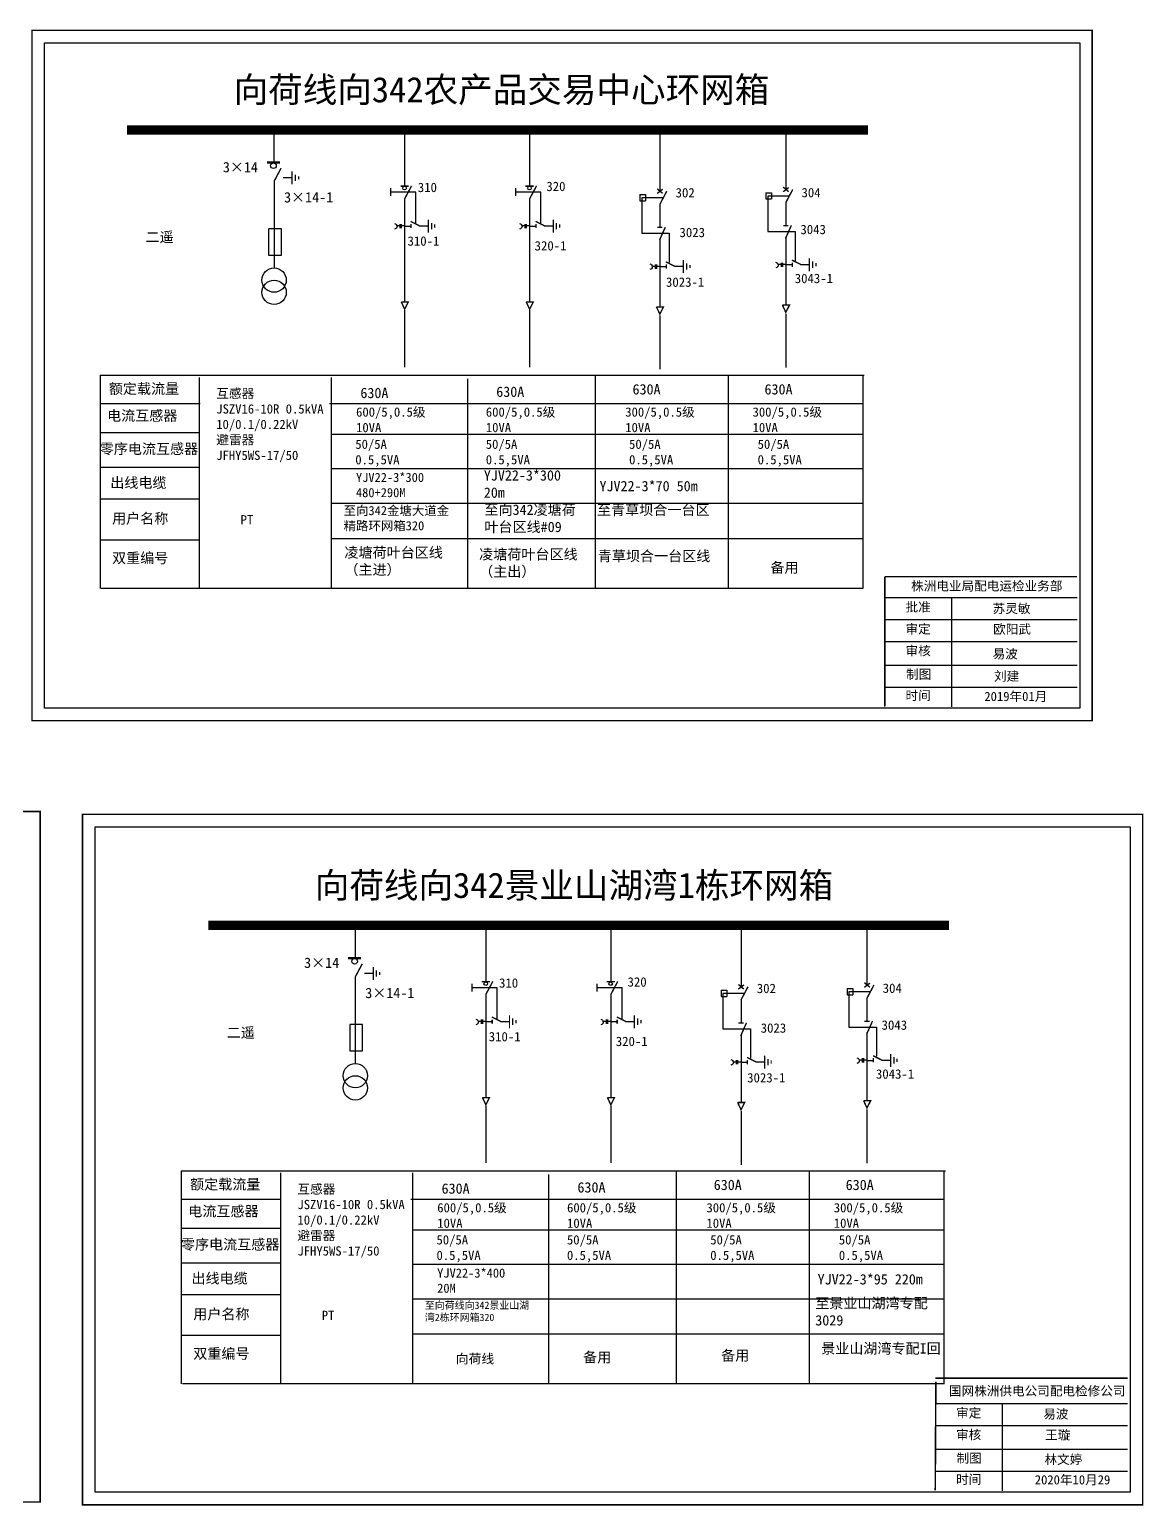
# Model space of a CAD drawing. Extents: x 6 to 548, y -578 to -125.
# Drawn here: x 416.5 to 548.4, y -489.7 to -315 of the extents above; entities that cross this region are included whole.
import ezdxf

# ---------------------------------------------------------------- set-up
doc = ezdxf.new("R2010")
doc.units = 0
doc.header["$LTSCALE"] = 0.774411
doc.linetypes.add('ACAD_ISO02W100', pattern=[15, 12, -3])
doc.linetypes.add('CENTER', pattern=[50.8, 31.75, -6.35, 6.35, -6.35])
doc.layers.get('0').update_dxf_attribs({"linetype": 'CONTINUOUS'})
doc.layers.get('DEFPOINTS').update_dxf_attribs({"linetype": 'CONTINUOUS'})
doc.layers.add('2', color=7, linetype='CONTINUOUS')
doc.styles.add('hztxt_txtstyle_0.00_0_0', font='', dxfattribs={"bigfont": 'hztxt.shx'})
doc.styles.add('hztxt_txtstyle_1.08_0_0', font='', dxfattribs={"height": 1.076522, "bigfont": 'hztxt.shx'})
doc.styles.add('hztxt_txtstyle_2.70_0_0', font='simkai.ttf', dxfattribs={"height": 2.7})
doc.styles.add('KaiTi_GB2312_txtstyle_1.09_0_0', font='simkai_0.ttf', dxfattribs={"height": 1.0944})
doc.styles.add('字体', font='simkai_0.ttf', dxfattribs={"height": 2.5})
doc.styles.get('hztxt_txtstyle_0.00_0_0').set_extended_font_data('hztxt')
doc.styles.get('hztxt_txtstyle_1.08_0_0').set_extended_font_data('hztxt')

# ---------------------------------------------------------------- blocks, each defined once
blk = doc.blocks.new('JD')
for points in [[(-2, 0.2), (-2, -0.2), (2, 0.2), (2, -0.2)], [(1, -1.2), (1, -0.8), (-1, -1.2), (-1, -0.8)], [(-0.5, -1.8), (-0.5, -2.2), (0.5, -1.8), (0.5, -2.2)]]:
    blk.add_trace(points)

msp = doc.modelspace()

# ---------------------------------------------------------------- linework, layer by layer
at = {"color": 0}
for p, q in [((445.47, -327.08), (445.47, -330.7)), ((460.93, -326.79), (460.93, -333.52)), ((475.72, -326.79), (475.72, -333.52)), ((491.14, -327.1), (491.14, -334.16)), ((506.05, -326.89), (506.05, -333.95)), ((445.48, -332.94), (445.48, -343.2)), ((446.57, -332.53), (447.6, -332.53)), ((460.93, -335.02), (460.93, -347.23)), ((475.72, -335.02), (475.72, -347.23)), ((488.79, -334.54), (489.45, -334.54)), ((488.79, -334.54), (488.79, -335.27)), ((488.79, -335.27), (489.45, -335.27)), ((489.45, -334.54), (489.45, -335.27)), ((503.7, -334.33), (504.36, -334.33)), ((503.7, -334.33), (503.7, -335.06)), ((503.7, -335.06), (504.36, -335.06)), ((504.36, -334.33), (504.36, -335.06)), ((491.14, -335.66), (491.14, -338.38)), ((506.05, -335.45), (506.05, -338.17)), ((460.93, -338.26), (461.69, -338.26)), ((462.69, -338.24), (463.72, -338.24)), ((475.72, -338.26), (476.48, -338.26)), ((477.47, -338.24), (478.51, -338.24)), ((491.14, -339.74), (491.14, -347.78)), ((506.05, -339.53), (506.05, -347.57)), ((491.14, -343.04), (491.9, -343.04)), ((492.89, -343.02), (493.92, -343.02)), ((506.05, -342.83), (506.81, -342.83)), ((507.8, -342.81), (508.84, -342.81)), ((436.73, -359.29), (424.96, -359.29)), ((436.69, -362.75), (424.91, -362.75)), ((436.69, -366.84), (424.91, -366.84)), ((436.64, -370.57), (424.87, -370.57)), ((436.69, -375.42), (424.91, -375.42)), ((455.08, -421.23), (455.08, -424.85)), ((470.54, -420.95), (470.54, -427.67)), ((485.33, -420.95), (485.33, -427.67)), ((500.75, -421.25), (500.75, -428.31)), ((515.66, -421.05), (515.66, -428.1)), ((455.09, -427.09), (455.09, -437.35)), ((456.18, -426.68), (457.21, -426.68)), ((470.54, -429.17), (470.54, -441.38)), ((485.33, -429.17), (485.33, -441.38)), ((498.4, -428.69), (499.06, -428.69)), ((498.4, -428.69), (498.4, -429.42)), ((498.4, -429.42), (499.06, -429.42)), ((499.06, -428.69), (499.06, -429.42)), ((513.31, -428.48), (513.97, -428.48)), ((513.31, -428.48), (513.31, -429.22)), ((513.31, -429.22), (513.97, -429.22)), ((513.97, -428.48), (513.97, -429.22)), ((515.66, -429.6), (515.66, -432.32)), ((500.75, -429.81), (500.75, -432.53)), ((470.54, -432.41), (471.3, -432.41)), ((472.3, -432.39), (473.33, -432.39)), ((485.33, -432.41), (486.09, -432.41)), ((487.08, -432.39), (488.12, -432.39)), ((500.75, -433.89), (500.75, -441.93)), ((515.66, -433.69), (515.66, -441.72)), ((500.75, -437.19), (501.51, -437.19)), ((502.5, -437.17), (503.53, -437.17)), ((515.66, -436.99), (516.42, -436.99)), ((517.41, -436.96), (518.45, -436.96)), ((446.34, -453.44), (434.57, -453.44)), ((446.3, -456.9), (434.52, -456.9)), ((446.3, -460.99), (434.52, -460.99)), ((446.25, -464.72), (434.48, -464.72)), ((446.3, -469.57), (434.52, -469.57))]:
    msp.add_line(p, q, dxfattribs=at)
at = {"color": 0, "linetype": 'ACAD_ISO02W100'}
for p, q in [((491.47, -334.92), (489, -334.92)), ((489, -334.92), (489, -339.11)), ((506.38, -334.72), (503.91, -334.72)), ((503.91, -334.72), (503.91, -338.91)), ((489, -339.11), (492.25, -339.11)), ((492.25, -339.11), (492.25, -342.57)), ((503.91, -338.91), (507.16, -338.91)), ((507.16, -338.91), (507.16, -342.36)), ((501.08, -429.07), (498.61, -429.07)), ((498.61, -429.07), (498.61, -433.27)), ((515.99, -428.87), (513.52, -428.87)), ((513.52, -428.87), (513.52, -433.06)), ((513.52, -433.06), (516.77, -433.06)), ((516.77, -433.06), (516.77, -436.51)), ((498.61, -433.27), (501.86, -433.27)), ((501.86, -433.27), (501.86, -436.72))]:
    msp.add_line(p, q, dxfattribs=at)
at = {"color": 0, "linetype": 'CENTER'}
for p, q in [((460.94, -348.21), (460.94, -354.96)), ((475.73, -348.21), (475.73, -354.96)), ((491.14, -348.86), (491.14, -355.2)), ((506.05, -348.65), (506.05, -354.99)), ((470.55, -442.37), (470.55, -449.12)), ((485.34, -442.37), (485.34, -449.12)), ((500.75, -443.01), (500.75, -449.35)), ((515.66, -442.8), (515.66, -449.14))]:
    msp.add_line(p, q, dxfattribs=at)
at = {"color": 0, "linetype": 'Continuous'}
for p, q in [((424.89, -355.9), (515.33, -355.9)), ((424.93, -381.14), (424.93, -355.9)), ((436.63, -356.17), (436.63, -381.13)), ((452.25, -356.17), (452.25, -381.13)), ((483.48, -355.95), (483.48, -381.13)), ((499.21, -355.95), (499.21, -381.13)), ((515.15, -355.97), (515.15, -381.15)), ((468.36, -356.34), (468.36, -381.12)), ((452.06, -359.27), (515.15, -359.27)), ((452.25, -362.9), (515.15, -362.9)), ((452.25, -366.95), (515.15, -366.95)), ((452.25, -371.05), (515.15, -371.05)), ((452.25, -375.22), (515.15, -375.22)), ((515.15, -381.14), (425.02, -381.14)), ((517.78, -382.22), (540.53, -382.22)), ((525.67, -382.22), (525.67, -395.16)), ((517.78, -384.82), (540.53, -384.82)), ((517.78, -387.41), (540.53, -387.41)), ((517.78, -390.24), (540.53, -390.24)), ((517.78, -392.83), (540.53, -392.83)), ((434.5, -450.05), (524.94, -450.05)), ((434.54, -475.29), (434.54, -450.05)), ((446.24, -450.32), (446.24, -475.28)), ((461.86, -450.32), (461.86, -475.28)), ((477.97, -450.49), (477.97, -475.27)), ((493.09, -450.1), (493.09, -475.28)), ((508.82, -450.1), (508.82, -475.28)), ((524.76, -450.12), (524.76, -475.3)), ((461.67, -453.42), (524.76, -453.42)), ((461.86, -457.05), (524.76, -457.05)), ((461.86, -461.1), (524.76, -461.1)), ((461.86, -465.2), (524.76, -465.2)), ((461.86, -469.37), (524.76, -469.37)), ((524.76, -475.29), (434.63, -475.29)), ((523.75, -477.6), (546.5, -477.6)), ((531.67, -477.55), (531.65, -487.93)), ((523.75, -480.19), (546.5, -480.19)), ((523.75, -483.01), (546.5, -483.01)), ((523.75, -485.61), (546.5, -485.61))]:
    msp.add_line(p, q, dxfattribs=at)
at = {"color": 0, "linetype": 'Continuous', "const_width": 0.182}
for points in [[(416.83, -315.1), (542.32, -315.1), (542.32, -396.8), (416.83, -396.8)], [(292.33, -407.55), (417.81, -407.55), (417.81, -489.26), (292.33, -489.26)], [(422.81, -407.87), (548.29, -407.87), (548.29, -489.58), (422.81, -489.58)]]:
    msp.add_lwpolyline(points, close=True, dxfattribs=at)
at = {"color": 0, "linetype": 'Continuous'}
for points in [[(418.31, -316.57), (540.84, -316.57), (540.84, -395.32), (418.31, -395.32)], [(424.29, -409.35), (546.82, -409.35), (546.82, -488.1), (424.29, -488.1)]]:
    msp.add_lwpolyline(points, close=True, dxfattribs=at)
at = {"color": 0}
for points, const_width in [([(428.09, -326.88), (515.77, -326.88)], 1.1), ([(444.64, -330.75), (446.18, -330.75)], 0.261), ([(445.48, -332.98), (446.31, -331.42)], 0.165), ([(460.45, -333.54), (461.42, -333.54)], 0.165), ([(460.93, -335.06), (461.76, -333.5)], 0.165), ([(475.24, -333.54), (476.21, -333.54)], 0.165), ([(475.72, -335.06), (476.55, -333.5)], 0.165), ([(505.74, -333.65), (506.39, -334.19)], 0.165), ([(490.82, -334.41), (491.49, -333.9)], 0.165), ([(490.83, -333.86), (491.47, -334.39)], 0.165), ([(491.14, -335.7), (491.96, -334.14)], 0.165), ([(505.74, -334.2), (506.4, -333.7)], 0.165), ([(506.05, -335.49), (506.87, -333.93)], 0.165), ([(461.65, -337.71), (462.75, -338.26)], 0.165), ([(461.69, -338), (461.69, -338.51)], 0.165), ([(476.44, -337.71), (477.54, -338.26)], 0.165), ([(476.48, -338), (476.48, -338.51)], 0.165), ([(490.84, -338.42), (491.45, -338.42)], 0.165), ([(491.1, -339.94), (491.79, -338.39)], 0.165), ([(505.75, -338.22), (506.36, -338.22)], 0.165), ([(506.01, -339.74), (506.71, -338.18)], 0.165), ([(506.77, -342.29), (507.86, -342.83)], 0.165), ([(491.85, -342.49), (492.95, -343.04)], 0.165), ([(491.9, -342.79), (491.9, -343.3)], 0.165), ([(506.81, -342.58), (506.81, -343.09)], 0.165), ([(460.53, -347.25), (461.37, -347.25), (460.94, -348.1), (460.54, -347.24)], 0.165), ([(475.32, -347.25), (476.16, -347.25), (475.73, -348.1), (475.33, -347.24)], 0.165), ([(505.64, -347.62), (506.48, -347.62), (506.05, -348.47), (505.65, -347.61)], 0.165), ([(490.73, -347.83), (491.57, -347.83), (491.14, -348.68), (490.74, -347.82)], 0.165), ([(437.7, -421.03), (525.38, -421.03)], 1.1), ([(454.25, -424.9), (455.79, -424.9)], 0.261), ([(455.09, -427.13), (455.92, -425.57)], 0.165), ([(470.06, -427.69), (471.03, -427.69)], 0.165), ([(470.54, -429.21), (471.37, -427.65)], 0.165), ([(484.85, -427.69), (485.82, -427.69)], 0.165), ([(485.33, -429.21), (486.16, -427.65)], 0.165), ([(515.34, -428.35), (516.01, -427.85)], 0.165), ([(515.35, -427.8), (516, -428.34)], 0.165), ([(500.43, -428.56), (501.1, -428.06)], 0.165), ([(500.44, -428.01), (501.08, -428.55)], 0.165), ([(500.75, -429.85), (501.57, -428.29)], 0.165), ([(515.66, -429.64), (516.48, -428.08)], 0.165), ([(471.26, -431.86), (472.36, -432.41)], 0.165), ([(471.3, -432.16), (471.3, -432.66)], 0.165), ([(486.05, -431.86), (487.15, -432.41)], 0.165), ([(486.09, -432.16), (486.09, -432.66)], 0.165), ([(500.45, -432.58), (501.06, -432.58)], 0.165), ([(500.71, -434.1), (501.4, -432.54)], 0.165), ([(515.36, -432.37), (515.97, -432.37)], 0.165), ([(515.62, -433.89), (516.32, -432.33)], 0.165), ([(501.46, -436.65), (502.56, -437.19)], 0.165), ([(516.38, -436.44), (517.47, -436.99)], 0.165), ([(516.42, -436.73), (516.42, -437.24)], 0.165), ([(501.51, -436.94), (501.51, -437.45)], 0.165), ([(470.14, -441.4), (470.98, -441.4), (470.55, -442.25), (470.15, -441.39)], 0.165), ([(484.93, -441.4), (485.77, -441.4), (485.34, -442.25), (484.94, -441.39)], 0.165), ([(500.34, -441.98), (501.18, -441.98), (500.75, -442.83), (500.35, -441.97)], 0.165), ([(515.25, -441.77), (516.09, -441.77), (515.66, -442.62), (515.26, -441.76)], 0.165)]:
    msp.add_lwpolyline(points, dxfattribs=dict(at, const_width=const_width))
for points in [[(459.27, -333.79), (459.27, -334.7)], [(474.06, -333.79), (474.06, -334.7)], [(444.83, -338.62), (444.83, -341.7), (446.35, -341.7), (446.35, -338.59), (444.83, -338.59)], [(460.38, -338.25), (460.03, -338.25)], [(460.38, -338.02), (460.38, -338.52)], [(460.53, -338.02), (460.53, -338.52)], [(460.93, -338.25), (460.53, -338.25)], [(475.17, -338.25), (474.82, -338.25)], [(475.17, -338.02), (475.17, -338.52)], [(475.32, -338.02), (475.32, -338.52)], [(475.72, -338.25), (475.32, -338.25)], [(490.58, -343.04), (490.23, -343.04)], [(490.58, -342.8), (490.58, -343.31)], [(490.74, -342.8), (490.74, -343.31)], [(491.13, -343.04), (490.74, -343.04)], [(505.49, -342.83), (505.15, -342.83)], [(505.49, -342.6), (505.49, -343.1)], [(505.65, -342.6), (505.65, -343.1)], [(506.05, -342.83), (505.65, -342.83)], [(468.88, -427.94), (468.88, -428.86)], [(483.67, -427.94), (483.67, -428.86)], [(454.44, -432.77), (454.44, -435.85), (455.96, -435.85), (455.96, -432.74), (454.44, -432.74)], [(469.99, -432.4), (469.64, -432.4)], [(469.99, -432.17), (469.99, -432.67)], [(470.14, -432.17), (470.14, -432.67)], [(470.54, -432.4), (470.14, -432.4)], [(484.78, -432.4), (484.43, -432.4)], [(484.78, -432.17), (484.78, -432.67)], [(484.93, -432.17), (484.93, -432.67)], [(485.33, -432.4), (484.93, -432.4)], [(500.19, -437.19), (499.84, -437.19)], [(500.19, -436.96), (500.19, -437.46)], [(500.35, -436.96), (500.35, -437.46)], [(500.74, -437.19), (500.35, -437.19)], [(515.1, -436.98), (514.76, -436.98)], [(515.1, -436.75), (515.1, -437.25)], [(515.26, -436.75), (515.26, -437.25)], [(515.66, -436.98), (515.26, -436.98)]]:
    msp.add_lwpolyline(points, dxfattribs=at)
at = {"color": 0, "linetype": 'ACAD_ISO02W100'}
for points in [[(462.28, -338), (462.28, -334.25), (459.27, -334.25)], [(477.07, -338), (477.07, -334.25), (474.06, -334.25)], [(471.89, -432.15), (471.89, -428.4), (468.88, -428.4)], [(486.68, -432.15), (486.68, -428.4), (483.67, -428.4)]]:
    msp.add_lwpolyline(points, dxfattribs=at)
at = {"color": 0}
for points in [[(459.74, -337.97, -0.877934), (459.75, -338.64)], [(474.53, -337.97, -0.877934), (474.54, -338.64)], [(489.94, -342.75, -0.877934), (489.95, -343.42)], [(504.85, -342.54, -0.877934), (504.86, -343.21)], [(469.35, -432.12, -0.877934), (469.36, -432.79)], [(484.14, -432.12, -0.877934), (484.15, -432.79)], [(499.55, -436.9, -0.877934), (499.56, -437.57)], [(514.46, -436.7, -0.877934), (514.47, -437.36)]]:
    msp.add_lwpolyline(points, format="xyb", dxfattribs=at)
at = {"color": 0, "linetype": 'Continuous', "const_width": 0.182}
for points in [[(517.78, -379.75), (517.76, -395.12)], [(517.78, -379.75), (540.53, -379.75)], [(523.81, -475), (523.74, -487.89)], [(523.75, -474.59), (546.5, -474.59)]]:
    msp.add_lwpolyline(points, dxfattribs=at)
at = {"color": 0}
for centre, radius in [((445.41, -331.12), 0.335), ((460.93, -333.77), 0.211), ((475.72, -333.77), 0.211), ((455.02, -425.27), 0.335), ((470.54, -427.92), 0.211), ((485.33, -427.92), 0.211)]:
    msp.add_circle(centre, radius, dxfattribs=at)
at = {"layer": '2', "color": 0}
for centre in [(445.49, -344.66), (445.49, -346.1), (455.1, -438.81), (455.1, -440.25)]:
    msp.add_circle(centre, 1.44, dxfattribs=at)

# ---------------------------------------------------------------- block references
at = {"color": 0, "xscale": 0.3844120780053686, "yscale": 0.3844120780053686, "zscale": 0.3844120780054647, "rotation": 90}
for p in [(447.62, -332.56), (463.74, -338.27), (478.52, -338.27), (493.94, -343.05), (508.85, -342.84), (457.22, -426.71), (473.35, -432.42), (488.13, -432.42), (503.55, -437.2), (518.46, -436.99)]:
    msp.add_blockref('JD', p, dxfattribs=at)

# ---------------------------------------------------------------- texts
at = {"color": 0, "linetype": 'Continuous', "style": 'hztxt_txtstyle_2.70_0_0'}
for s, height, p in [('3×14', 1.22, (439.43, -331.9)), ('310', 1.109, (462.5, -334.24)), ('320', 1.109, (477.71, -334.12)), ('3×14-1', 1.22, (446.67, -335.47)), ('302', 1.109, (493.01, -334.87)), ('304', 1.109, (507.91, -334.86)), ('3023', 1.109, (493.47, -339.57)), ('3043', 1.109, (507.78, -339.22)), ('310-1', 1.109, (461.28, -340.59)), ('320-1', 1.109, (476.32, -341.15)), ('3043-1', 1.109, (507.11, -345.01)), ('3023-1', 1.109, (491.87, -345.45)), ('3×14', 1.22, (449.04, -426.05)), ('310', 1.109, (472.11, -428.39)), ('320', 1.109, (487.32, -428.27)), ('304', 1.109, (517.52, -429.01)), ('3×14-1', 1.22, (456.28, -429.63)), ('302', 1.109, (502.62, -429.03)), ('3023', 1.109, (503.08, -433.72)), ('3043', 1.109, (517.39, -433.37)), ('310-1', 1.109, (470.89, -434.74)), ('320-1', 1.109, (485.93, -435.3)), ('3043-1', 1.109, (516.72, -439.16)), ('3023-1', 1.109, (501.48, -439.6))]:
    msp.add_text(s, height=height, dxfattribs=at).set_placement(p)
at = {"color": 0, "linetype": 'Continuous', "attachment_point": 1}
for s, insert, char_height, width, style in [('{\\fSimSun|b0|i0|c134|p2;向荷线向342农产品交易中心环网箱}', (440.69, -320.62), 3, 85.7498, '字体'), ('{\\fSimSun|b0|i0|c134|p2;二遥}', (430.27, -338.95), 1.2204, 19.6738, 'hztxt_txtstyle_2.70_0_0'), ('{\\fSimSun|b0|i0|c134|p2;额定载流量}', (425.93, -356.9), 1.2204, 19.6738, 'hztxt_txtstyle_2.70_0_0'), ('\\A1;{\\fSimSun|b0|i0|c134|p2;互感器\\PJSZV16-10R 0.5kVA\\P10/0.1/0.22kV\\P避雷器\\PJFHY5WS-17/50}', (438.64, -357.52), 1.0983, 20.2524, 'hztxt_txtstyle_2.70_0_0'), ('{\\fSimSun|b0|i0|c134|p2;630A}', (455.7, -357.4), 1.2204, 19.6738, 'hztxt_txtstyle_2.70_0_0'), ('{\\fSimSun|b0|i0|c134|p2;630A}', (471.78, -357.26), 1.2204, 19.6738, 'hztxt_txtstyle_2.70_0_0'), ('{\\fSimSun|b0|i0|c134|p2;630A}', (487.91, -356.97), 1.2204, 19.6738, 'hztxt_txtstyle_2.70_0_0'), ('{\\fSimSun|b0|i0|c134|p2;630A}', (503.53, -356.97), 1.2204, 19.6738, 'hztxt_txtstyle_2.70_0_0'), ('\\A1;{\\fSimSun|b0|i0|c134|p2;600/5,0.5级\\P10VA}', (455.19, -359.72), 1.0983, 20.2524, 'hztxt_txtstyle_2.70_0_0'), ('\\A1;{\\fSimSun|b0|i0|c134|p2;600/5,0.5级\\P10VA}', (470.55, -359.72), 1.0983, 20.2524, 'hztxt_txtstyle_2.70_0_0'), ('\\A1;{\\fSimSun|b0|i0|c134|p2;300/5,0.5级\\P10VA}', (487.05, -359.72), 1.0983, 20.2524, 'hztxt_txtstyle_2.70_0_0'), ('\\A1;{\\fSimSun|b0|i0|c134|p2;300/5,0.5级\\P10VA}', (502.12, -359.72), 1.0983, 20.2524, 'hztxt_txtstyle_2.70_0_0'), ('{\\fSimSun|b0|i0|c134|p2;电流互感器}', (425.72, -360.08), 1.2204, 19.6738, 'hztxt_txtstyle_2.70_0_0'), ('{\\fSimSun|b0|i0|c134|p2;零序电流互感器}', (424.85, -364.01), 1.2204, 19.6738, 'hztxt_txtstyle_2.70_0_0'), ('{\\fSimSun|b0|i0|c134|p2;50/5A\\P0.5,5VA}', (455.1, -363.53), 1.0983, 19.6738, 'hztxt_txtstyle_2.70_0_0'), ('{\\fSimSun|b0|i0|c134|p2;50/5A\\P0.5,5VA}', (470.54, -363.53), 1.0983, 19.6738, 'hztxt_txtstyle_2.70_0_0'), ('{\\fSimSun|b0|i0|c134|p2;50/5A\\P0.5,5VA}', (487.5, -363.53), 1.0983, 19.6738, 'hztxt_txtstyle_2.70_0_0'), ('{\\fSimSun|b0|i0|c134|p2;50/5A\\P0.5,5VA}', (502.72, -363.53), 1.0983, 19.6738, 'hztxt_txtstyle_2.70_0_0'), ('{\\fSimSun|b0|i0|c134|p2;出线电缆}', (426.1, -368.02), 1.2204, 19.6738, 'hztxt_txtstyle_2.70_0_0'), ('YJV22-3*300\\P20m', (470.31, -367.16), 1.2204, 19.6738, 'hztxt_txtstyle_2.70_0_0'), ('YJV22-3*70 50m', (484, -368.42), 1.2204, 19.6738, 'hztxt_txtstyle_2.70_0_0'), ('{\\fSimSun|b0|i0|c134|p2;至向342凌塘荷叶台区线#09}', (470.38, -371.22), 1.2204, 12.429, 'hztxt_txtstyle_2.70_0_0'), ('{\\fSimSun|b0|i0|c134|p2;至青草坝合一台区}', (483.71, -371.24), 1.2204, 14.9849, 'hztxt_txtstyle_2.70_0_0'), ('{\\fSimSun|b0|i0|c134|p2;用户名称}', (426.31, -372.25), 1.2204, 19.6738, 'hztxt_txtstyle_2.70_0_0'), ('{\\fSimSun|b0|i0|c134|p2;PT}', (441.52, -372.47), 1.1026, 8.5785, 'hztxt_txtstyle_0.00_0_0'), ('{\\fSimSun|b0|i0|c134|p2;双重编号}', (426.31, -376.93), 1.2204, 19.6738, 'hztxt_txtstyle_2.70_0_0'), ('{\\fSimSun|b0|i0|c134|p2;凌塘荷叶台区线\\P（主进）}', (453.81, -376.28), 1.2204, 12.429, 'hztxt_txtstyle_2.70_0_0'), ('{\\fSimSun|b0|i0|c134|p2;凌塘荷叶台区线\\P（主出）}', (469.76, -376.49), 1.2204, 12.429, 'hztxt_txtstyle_2.70_0_0'), ('{\\fSimSun|b0|i0|c134|p2;青草坝合一台区线}', (483.8, -376.7), 1.2204, 14.9849, 'hztxt_txtstyle_2.70_0_0'), ('{\\fSimSun|b0|i0|c134|p2;备用}', (504.23, -378.06), 1.2204, 19.6738, 'hztxt_txtstyle_2.70_0_0'), ('株洲电业局配电运检业务部', (520.88, -380.3), 1.0944, 29.9201, '字体'), ('{\\fKaiTi_GB2312|b0|i0|c134|p49;批准}', (520.22, -382.79), 1.0944, 8.5588, '字体'), ('{\\fSimSun|b0|i0|c134|p2;苏灵敏}', (530.53, -382.97), 1.0944, 8.5588, '字体'), ('\\f\uffbfﾬￌﾣﾤ_GB2312|b0|i0|c134|p49;审定', (520.22, -385.39), 1.0944, 8.5588, '字体'), ('{\\fSimSun|b0|i0|c134|p2;欧阳武}', (530.59, -385.41), 1.0944, 8.5588, '字体'), ('\\f\uffbfﾬￌﾣﾤ_GB2312|b0|i0|c134|p49;审核', (520.22, -387.97), 1.0944, 8.5588, '字体'), ('易波', (530.53, -388.34), 1.094, 8.5588, '字体'), ('\\f\uffbfﾬￌﾣﾤ_GB2312|b0|i0|c134|p49;制图', (520.28, -390.75), 1.0944, 8.5588, '字体'), ('{\\fSimSun|b0|i0|c134|p2;刘建}', (530.69, -390.98), 1.0944, 8.5588, '字体'), ('\\f\uffbfﾬￌﾣﾤ_GB2312|b0|i0|c134|p49;时间', (520.22, -393.26), 1.0944, 8.5588, '字体'), ('2019{\\fSimSun|b0|i0|c134|p2;年}01{\\fSimSun|b0|i0|c134|p2;月}', (529.55, -393.38), 1.0944, 16.0081, '字体'), ('{\\fSimSun|b0|i0|c134|p2;向荷线向342景业山湖湾1栋环网箱}', (450.3, -414.77), 3, 85.7498, '字体'), ('{\\fSimSun|b0|i0|c134|p2;二遥}', (439.88, -433.1), 1.2204, 19.6738, 'hztxt_txtstyle_2.70_0_0'), ('{\\fSimSun|b0|i0|c134|p2;额定载流量}', (435.54, -451.05), 1.2204, 19.6738, 'hztxt_txtstyle_2.70_0_0'), ('\\A1;{\\fSimSun|b0|i0|c134|p2;互感器\\PJSZV16-10R 0.5kVA\\P10/0.1/0.22kV\\P避雷器\\PJFHY5WS-17/50}', (448.25, -451.67), 1.0983, 20.2524, 'hztxt_txtstyle_2.70_0_0'), ('{\\fSimSun|b0|i0|c134|p2;630A}', (465.31, -451.55), 1.2204, 19.6738, 'hztxt_txtstyle_2.70_0_0'), ('{\\fSimSun|b0|i0|c134|p2;630A}', (481.39, -451.41), 1.2204, 19.6738, 'hztxt_txtstyle_2.70_0_0'), ('{\\fSimSun|b0|i0|c134|p2;630A}', (497.52, -451.12), 1.2204, 19.6738, 'hztxt_txtstyle_2.70_0_0'), ('{\\fSimSun|b0|i0|c134|p2;630A}', (513.14, -451.12), 1.2204, 19.6738, 'hztxt_txtstyle_2.70_0_0'), ('{\\fSimSun|b0|i0|c134|p2;电流互感器}', (435.33, -454.23), 1.2204, 19.6738, 'hztxt_txtstyle_2.70_0_0'), ('\\A1;{\\fSimSun|b0|i0|c134|p2;600/5,0.5级\\P10VA}', (464.8, -453.88), 1.0983, 20.2524, 'hztxt_txtstyle_2.70_0_0'), ('\\A1;{\\fSimSun|b0|i0|c134|p2;600/5,0.5级\\P10VA}', (480.16, -453.88), 1.0983, 20.2524, 'hztxt_txtstyle_2.70_0_0'), ('\\A1;{\\fSimSun|b0|i0|c134|p2;300/5,0.5级\\P10VA}', (496.66, -453.88), 1.0983, 20.2524, 'hztxt_txtstyle_2.70_0_0'), ('\\A1;{\\fSimSun|b0|i0|c134|p2;300/5,0.5级\\P10VA}', (511.73, -453.88), 1.0983, 20.2524, 'hztxt_txtstyle_2.70_0_0'), ('{\\fSimSun|b0|i0|c134|p2;50/5A\\P0.5,5VA}', (464.71, -457.68), 1.0983, 19.6738, 'hztxt_txtstyle_2.70_0_0'), ('{\\fSimSun|b0|i0|c134|p2;50/5A\\P0.5,5VA}', (480.15, -457.68), 1.0983, 19.6738, 'hztxt_txtstyle_2.70_0_0'), ('{\\fSimSun|b0|i0|c134|p2;50/5A\\P0.5,5VA}', (497.11, -457.68), 1.0983, 19.6738, 'hztxt_txtstyle_2.70_0_0'), ('{\\fSimSun|b0|i0|c134|p2;50/5A\\P0.5,5VA}', (512.33, -457.68), 1.0983, 19.6738, 'hztxt_txtstyle_2.70_0_0'), ('{\\fSimSun|b0|i0|c134|p2;零序电流互感器}', (434.46, -458.16), 1.2204, 19.6738, 'hztxt_txtstyle_2.70_0_0'), ('{\\fSimSun|b0|i0|c134|p2;出线电缆}', (435.71, -462.17), 1.2204, 19.6738, 'hztxt_txtstyle_2.70_0_0'), ('YJV22-3*95 220m', (509.82, -462.29), 1.2204, 19.6738, 'hztxt_txtstyle_2.70_0_0'), ('{\\fSimSun|b0|i0|c134|p2;用户名称}', (435.92, -466.4), 1.2204, 19.6738, 'hztxt_txtstyle_2.70_0_0'), ('{\\fSimSun|b0|i0|c134|p2;至景业山湖湾专配3029}', (509.54, -465.11), 1.2204, 14.9849, 'hztxt_txtstyle_2.70_0_0'), ('{\\fSimSun|b0|i0|c134|p2;PT}', (451.13, -466.62), 1.1026, 8.5785, 'hztxt_txtstyle_0.00_0_0'), ('{\\fSimSun|b0|i0|c134|p2;双重编号}', (435.92, -471.08), 1.2204, 19.6738, 'hztxt_txtstyle_2.70_0_0'), ('{\\fSimSun|b0|i0|c134|p2;向荷线}', (467, -471.75), 1.1094, 17.8852, 'hztxt_txtstyle_2.70_0_0'), ('{\\fSimSun|b0|i0|c134|p2;备用}', (482.07, -471.51), 1.2204, 19.6738, 'hztxt_txtstyle_2.70_0_0'), ('{\\fSimSun|b0|i0|c134|p2;备用}', (498.4, -471.3), 1.2204, 19.6738, 'hztxt_txtstyle_2.70_0_0'), ('{\\fSimSun|b0|i0|c134|p2;景业山湖湾专配I回}', (510.24, -470.47), 1.2204, 14.9849, 'hztxt_txtstyle_2.70_0_0'), ('国网株洲供电公司配电检修公司', (525.36, -475.56), 1.0944, 29.9201, '字体'), ('\\f\uffbfﾬￌﾣﾤ_GB2312|b0|i0|c134|p49;审定', (526.2, -478.16), 1.0944, 8.5588, '字体'), ('易波', (536.52, -478.29), 1.094, 8.5588, '字体'), ('\\f\uffbfﾬￌﾣﾤ_GB2312|b0|i0|c134|p49;审核', (526.2, -480.74), 1.0944, 8.5588, '字体'), ('\\f\uffbfﾬￌﾣﾤ_GB2312|b0|i0|c134|p49;制图', (526.26, -483.52), 1.0944, 8.5588, '字体'), ('\\f\uffbfﾬￌﾣﾤ_GB2312|b0|i0|c134|p49;时间', (526.2, -486.03), 1.0944, 8.5588, '字体')]:
    msp.add_mtext(s, dxfattribs=dict(at, insert=insert, char_height=char_height, width=width, style=style))
at = {"color": 7, "linetype": 'Continuous', "char_height": 1.094, "attachment_point": 1, "style": 'KaiTi_GB2312_txtstyle_1.09_0_0'}
for s, insert, width in [('王璇', (536.75, -480.77), 8.5588), ('林文婷', (536.67, -483.67), 8.5588), ('2020年10月29', (535.52, -486.08), 16.0081)]:
    msp.add_mtext(s, dxfattribs=dict(at, insert=insert, width=width))
at = {"layer": 'DEFPOINTS', "color": 7, "linetype": 'Continuous', "width": 12.6828, "attachment_point": 1, "style": 'hztxt_txtstyle_1.08_0_0'}
for s, insert, char_height in [('{\\fSimSun|b0|i0|c134|p2;YJV22-3*300\\P480+290M}', (455.18, -367.47), 1.0765), ('{\\fSimSun|b0|i0|c134|p2;至向342金塘大道金精路环网箱320}', (453.72, -371.39), 1.0765), ('{\\fSimSun|b0|i0|c134|p2;YJV22-3*400\\P20M}', (464.79, -461.62), 1.0765), ('{\\fSimSun|b0|i0|c134|p2;至\\C0;向荷线向342景业山湖湾2栋环网箱\\C7;320}', (463.33, -465.54), 0.8625)]:
    msp.add_mtext(s, dxfattribs=dict(at, insert=insert, char_height=char_height))

doc.saveas('drawing.dxf')
